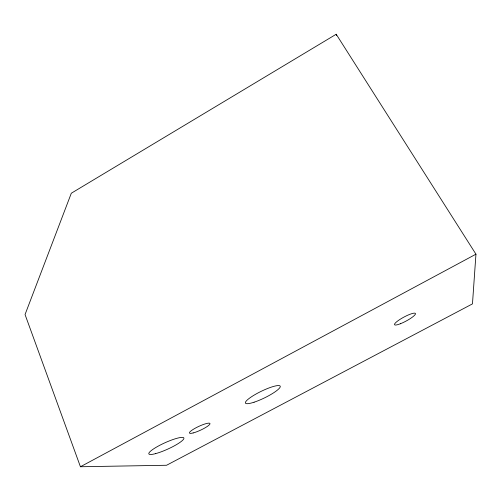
<?xml version="1.0" encoding="UTF-8"?>
<svg xmlns="http://www.w3.org/2000/svg" width="501" height="501" viewBox="0 0 501 501"><rect width="100%" height="100%" fill="white"/><g stroke="black" fill="none" stroke-linecap="round" stroke-linejoin="round"><path stroke-width="0.75" d="M475.95 254.182L472.468 303.882L166.576 465.26L80.436 466.75L25.05 314.547L71.311 193.229L336.202 34.25L475.95 254.182L80.436 466.75M336.202 34.25L336.628 35.684M193.186 432.939A11.304 2.085 -24.9 0 0 209.869 424.122A11.304 2.085 -24.9 0 0 196.073 427.741A11.304 2.085 -24.9 0 0 193.186 432.939M400.355 323.759A11.855 2.267 -28.2 0 0 415.473 313.551A11.855 2.267 -28.2 0 0 399.159 319.945A11.855 2.267 -28.2 0 0 400.355 323.759M155.692 453.605A19.238 3.469 -24.4 0 0 183.779 438.832A19.238 3.469 -24.4 0 0 159.537 445.414A19.238 3.469 -24.4 0 0 155.692 453.605M254.082 402.203A19.32 3.676 -25.9 0 0 280.278 386.547A19.32 3.676 -25.9 0 0 254.101 395.145A19.32 3.676 -25.9 0 0 254.082 402.203"/></g></svg>
